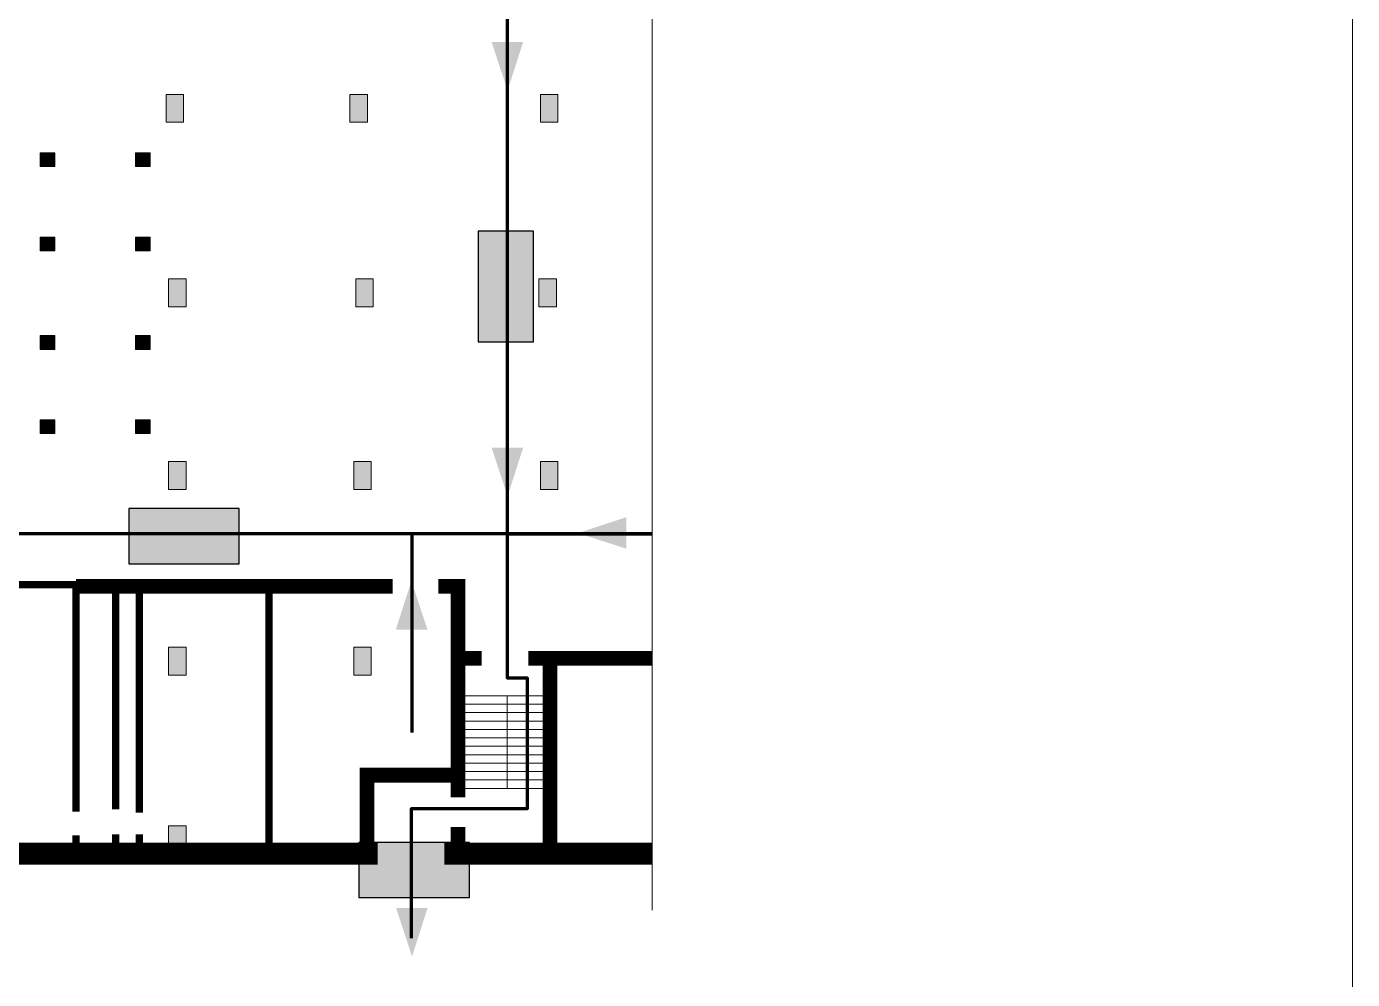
# Model space of a CAD drawing. Header units: millimetres. Extents: x 13810 to 67229, y 12374 to 21950.
# Drawn here: x 37615.9 to 37785, y 14659.5 to 14781 of the extents above; entities that cross this region are included whole.
import ezdxf

# ---------------------------------------------------------------- set-up
doc = ezdxf.new("R2010")
doc.units = ezdxf.units.MM
doc.layers.add('План_Штампы', color=7, linetype='Continuous')

# ---------------------------------------------------------------- blocks, each defined once
blk = doc.blocks.new('A$C7B4425F7')
at = {"true_color": 0xffffff}
blk.add_hatch(color=7, dxfattribs=at).paths.add_polyline_path([(0, 0), (-16, 0), (-16, -8), (0, -8)])
h = blk.add_hatch(color=126)
h.paths.add_polyline_path([(-0.2, -0.2), (-15.8, -0.2), (-15.8, -7.8), (-0.2, -7.8)])
h.paths.add_polyline_path([(-11.76, -2.03), (-11.76, -3.66), (-11.17, -3.66, -0.568275), (-11.17, -6.18), (-12.58, -6.18), (-12.58, -2.03)], flags=16)
h.paths.add_polyline_path([(-13.33, -4.12, -0.495768), (-13.59, -6.18), (-15.03, -6.18), (-15.03, -2.03), (-13.59, -2.03, -0.487973)], flags=16)
h.paths.add_polyline_path([(-10.25, -2.03), (-9.48, -2.03), (-9.48, -6.18), (-10.25, -6.18)], flags=16)
h.paths.add_polyline_path([(-13.84, -3.69), (-14.24, -3.69), (-14.24, -3.03), (-13.9, -3.03, -0.692621)], flags=0)
h.paths.add_polyline_path([(-9.15, -2.03), (-8.4, -2.03), (-8.04, -3.07), (-7.68, -2.03), (-6.93, -2.03), (-7.64, -4.1), (-6.93, -6.18), (-7.68, -6.18), (-8.04, -5.14), (-8.4, -6.18), (-9.15, -6.18), (-8.44, -4.1)], flags=16)
h.paths.add_polyline_path([(-11.76, -4.46), (-11.42, -4.46, -0.692621), (-11.36, -5.12), (-11.76, -5.12)], flags=0)
h.paths.add_polyline_path([(-13.9, -5.2), (-14.24, -5.2), (-14.24, -4.55), (-13.84, -4.55, -0.708038)], flags=0)
edge = h.paths.add_edge_path(flags=16)
edge.add_ellipse((-5.51, -4.08), major_axis=(0, 2.05), ratio=0.586184, start_angle=0, end_angle=360)
edge = h.paths.add_edge_path(flags=0)
edge.add_ellipse((-5.51, -4.08), major_axis=(0, 1.14), ratio=0.454828, start_angle=0, end_angle=360)
h.paths.add_polyline_path([(-4.13, -4.96, 0.377264), (-3.48, -4.52, 0.0555), (-3.16, -2.03), (-1.66, -2.03), (-1.66, -4.96), (-0.96, -4.96), (-0.96, -7.01), (-1.75, -7.01), (-1.75, -6.18), (-3.3, -6.18), (-3.3, -7.02), (-4.13, -7.02)], flags=16)
h.paths.add_polyline_path([(-2.73, -2.91), (-2.28, -2.91), (-2.28, -4.96), (-3.05, -4.96, 0.079136)], flags=0)
at = {"color": 126}
blk.add_lwpolyline([(-16, -8), (0, -8), (0, 0), (-16, 0)], close=True, dxfattribs=at)
blk = doc.blocks.new('A$C32E8229D')
at = {"true_color": 0xffffff}
blk.add_hatch(color=7, dxfattribs=at).paths.add_polyline_path([(0, 0), (0, -8), (16, -8), (16, 0)])
h = blk.add_hatch(color=126)
h.paths.add_polyline_path([(0.2, -0.2), (15.8, -0.2), (15.8, -7.8), (0.2, -7.8)])
h.paths.add_polyline_path([(13.49, -2.05), (12.08, -2.05), (11.37, -2.63, 0.162397), (11.29, -2.84), (11.29, -3.63), (10.35, -3.63), (10.35, -4.05), (11.68, -4.05), (11.68, -3.48), (12.26, -4.28), (11.29, -5.1), (11.29, -6.78), (11.85, -6.78), (11.85, -5.44), (12.8, -4.64), (12.8, -5.94), (14.46, -5.94), (14.46, -5.39), (13.45, -5.39), (13.45, -3.97), (12.46, -2.59), (13.15, -2.59), (13.69, -3.34), (14.18, -3)], flags=16)
h.paths.add_polyline_path([(10.74, -1.82, 1), (11.8, -1.82, 1)], flags=16)
h.paths.add_polyline_path([(9.39, -3.59), (5.99, -3.59), (6.56, -3.03), (5.91, -3.03), (5.1, -3.83), (5.91, -4.64), (6.56, -4.64), (5.99, -4.09), (9.39, -4.09)], flags=16)
h.paths.add_polyline_path([(4.29, -1.08), (1.72, -1.08), (1.72, -6.6), (4.29, -6.6)], flags=16)
at = {"color": 126}
blk.add_lwpolyline([(16, -8), (0, -8), (0, 0), (16, 0)], close=True, dxfattribs=at)

msp = doc.modelspace()

# ---------------------------------------------------------------- hatches: boundary and pattern name
at = {"lineweight": 0}
h = msp.add_hatch(color=256, dxfattribs=at)
h.dxf.hatch_style = 1
h.paths.add_polyline_path([(37635.98, 14772.37), (37633.76, 14772.37), (37633.76, 14768.81), (37635.98, 14768.81)])
h = msp.add_hatch(color=256, dxfattribs=at)
h.dxf.hatch_style = 1
h.paths.add_polyline_path([(37659.42, 14772.37), (37657.19, 14772.37), (37657.19, 14768.81), (37659.42, 14768.81)])
h = msp.add_hatch(color=256, dxfattribs=at)
h.dxf.hatch_style = 1
h.paths.add_polyline_path([(37683.7, 14772.37), (37681.48, 14772.37), (37681.48, 14768.81), (37683.7, 14768.81)])
h = msp.add_hatch(color=256, dxfattribs=at)
h.dxf.hatch_style = 1
h.paths.add_polyline_path([(37619.54, 14763.16), (37619.54, 14764.91), (37617.67, 14764.91), (37617.67, 14763.16)])
h = msp.add_hatch(color=256, dxfattribs=at)
h.dxf.hatch_style = 1
h.paths.add_polyline_path([(37631.69, 14763.16), (37631.69, 14764.91), (37629.82, 14764.91), (37629.82, 14763.16)])
h = msp.add_hatch(color=256, dxfattribs=at)
h.dxf.hatch_style = 1
h.paths.add_polyline_path([(37619.54, 14752.41), (37619.54, 14754.17), (37617.67, 14754.17), (37617.67, 14752.41)])
h = msp.add_hatch(color=256, dxfattribs=at)
h.dxf.hatch_style = 1
h.paths.add_polyline_path([(37631.69, 14752.41), (37631.69, 14754.17), (37629.82, 14754.17), (37629.82, 14752.41)])
h = msp.add_hatch(color=256, dxfattribs=at)
h.dxf.hatch_style = 1
h.paths.add_polyline_path([(37636.28, 14748.84), (37634.05, 14748.84), (37634.05, 14745.28), (37636.28, 14745.28)])
h = msp.add_hatch(color=256, dxfattribs=at)
h.dxf.hatch_style = 1
h.paths.add_polyline_path([(37660.17, 14748.84), (37657.95, 14748.84), (37657.95, 14745.28), (37660.17, 14745.28)])
h = msp.add_hatch(color=256, dxfattribs=at)
h.dxf.hatch_style = 1
h.paths.add_polyline_path([(37683.51, 14748.84), (37681.28, 14748.84), (37681.28, 14745.28), (37683.51, 14745.28)])
h = msp.add_hatch(color=256, dxfattribs=at)
h.dxf.hatch_style = 1
h.paths.add_polyline_path([(37619.54, 14739.84), (37619.54, 14741.59), (37617.67, 14741.59), (37617.67, 14739.84)])
h = msp.add_hatch(color=256, dxfattribs=at)
h.dxf.hatch_style = 1
h.paths.add_polyline_path([(37631.69, 14739.84), (37631.69, 14741.59), (37629.82, 14741.59), (37629.82, 14739.84)])
h = msp.add_hatch(color=256, dxfattribs=at)
h.dxf.hatch_style = 1
h.paths.add_polyline_path([(37619.54, 14729.09), (37619.54, 14730.84), (37617.67, 14730.84), (37617.67, 14729.09)])
h = msp.add_hatch(color=256, dxfattribs=at)
h.dxf.hatch_style = 1
h.paths.add_polyline_path([(37631.69, 14729.09), (37631.69, 14730.84), (37629.82, 14730.84), (37629.82, 14729.09)])
h = msp.add_hatch(color=256, dxfattribs=at)
h.dxf.hatch_style = 1
h.paths.add_polyline_path([(37636.28, 14725.55), (37634.05, 14725.55), (37634.05, 14721.98), (37636.28, 14721.98)])
h = msp.add_hatch(color=256, dxfattribs=at)
h.dxf.hatch_style = 1
h.paths.add_polyline_path([(37659.89, 14725.55), (37657.67, 14725.55), (37657.67, 14721.98), (37659.89, 14721.98)])
h = msp.add_hatch(color=256, dxfattribs=at)
h.dxf.hatch_style = 1
h.paths.add_polyline_path([(37683.7, 14725.55), (37681.48, 14725.55), (37681.48, 14721.98), (37683.7, 14721.98)])
h = msp.add_hatch(color=256, dxfattribs=at)
h.dxf.hatch_style = 1
h.paths.add_polyline_path([(37636.28, 14701.84), (37634.05, 14701.84), (37634.05, 14698.27), (37636.28, 14698.27)])
h = msp.add_hatch(color=256, dxfattribs=at)
h.dxf.hatch_style = 1
h.paths.add_polyline_path([(37659.89, 14701.84), (37657.67, 14701.84), (37657.67, 14698.27), (37659.89, 14698.27)])
h = msp.add_hatch(color=256, dxfattribs=at)
h.dxf.hatch_style = 1
h.paths.add_polyline_path([(37636.28, 14679.06), (37634.05, 14679.06), (37634.05, 14675.5), (37636.28, 14675.5)])

# ---------------------------------------------------------------- linework, layer by layer
at = {"color": 126, "lineweight": 0, "true_color": 0x008754}
msp.add_lwpolyline([(37185.05, 14942.64), (37785.05, 14942.64), (37785.05, 14547.64), (37185.05, 14547.64)], close=True, dxfattribs=at)
msp.add_lwpolyline([(37185.05, 14942.64), (37785.05, 14942.64), (37785.05, 14547.64), (37185.05, 14547.64)], close=True, dxfattribs=at)
msp.add_lwpolyline([(37185.05, 14942.64), (37785.05, 14942.64), (37785.05, 14547.64), (37185.05, 14547.64)], close=True, dxfattribs=at)
msp.add_lwpolyline([(37185.05, 14942.64), (37785.05, 14942.64), (37785.05, 14547.64), (37185.05, 14547.64)], close=True, dxfattribs=at)
at = {"lineweight": 0}
for points in [[(37695.72, 14668.31), (37695.72, 14877.17)], [(37635.98, 14768.81), (37633.76, 14768.81), (37633.76, 14772.37), (37635.98, 14772.37), (37635.98, 14768.81)], [(37659.42, 14768.81), (37657.19, 14768.81), (37657.19, 14772.37), (37659.42, 14772.37), (37659.42, 14768.81)], [(37683.7, 14768.81), (37681.48, 14768.81), (37681.48, 14772.37), (37683.7, 14772.37), (37683.7, 14768.81)], [(37617.67, 14763.16), (37619.54, 14763.16), (37619.54, 14764.91), (37617.67, 14764.91), (37617.67, 14763.16)], [(37629.82, 14763.16), (37631.69, 14763.16), (37631.69, 14764.91), (37629.82, 14764.91), (37629.82, 14763.16)], [(37617.67, 14752.41), (37619.54, 14752.41), (37619.54, 14754.17), (37617.67, 14754.17), (37617.67, 14752.41)], [(37629.82, 14752.41), (37631.69, 14752.41), (37631.69, 14754.17), (37629.82, 14754.17), (37629.82, 14752.41)], [(37636.28, 14745.28), (37634.05, 14745.28), (37634.05, 14748.84), (37636.28, 14748.84), (37636.28, 14745.28)], [(37660.17, 14745.28), (37657.95, 14745.28), (37657.95, 14748.84), (37660.17, 14748.84), (37660.17, 14745.28)], [(37683.51, 14745.28), (37681.28, 14745.28), (37681.28, 14748.84), (37683.51, 14748.84), (37683.51, 14745.28)], [(37617.67, 14739.84), (37619.54, 14739.84), (37619.54, 14741.59), (37617.67, 14741.59), (37617.67, 14739.84)], [(37629.82, 14739.84), (37631.69, 14739.84), (37631.69, 14741.59), (37629.82, 14741.59), (37629.82, 14739.84)], [(37617.67, 14729.09), (37619.54, 14729.09), (37619.54, 14730.84), (37617.67, 14730.84), (37617.67, 14729.09)], [(37629.82, 14729.09), (37631.69, 14729.09), (37631.69, 14730.84), (37629.82, 14730.84), (37629.82, 14729.09)], [(37636.28, 14721.98), (37634.05, 14721.98), (37634.05, 14725.55), (37636.28, 14725.55), (37636.28, 14721.98)], [(37659.89, 14721.98), (37657.67, 14721.98), (37657.67, 14725.55), (37659.89, 14725.55), (37659.89, 14721.98)], [(37683.7, 14721.98), (37681.48, 14721.98), (37681.48, 14725.55), (37683.7, 14725.55), (37683.7, 14721.98)], [(37636.28, 14698.27), (37634.05, 14698.27), (37634.05, 14701.84), (37636.28, 14701.84), (37636.28, 14698.27)], [(37659.89, 14698.27), (37657.67, 14698.27), (37657.67, 14701.84), (37659.89, 14701.84), (37659.89, 14698.27)], [(37670.98, 14695.65), (37683.04, 14695.65)], [(37677.22, 14683.84), (37677.22, 14695.65)], [(37670.98, 14694.58), (37683.04, 14694.58)], [(37670.98, 14694.58), (37683.04, 14694.58)], [(37670.98, 14693.5), (37683.04, 14693.5)], [(37670.98, 14693.5), (37683.04, 14693.5)], [(37670.98, 14692.43), (37683.04, 14692.43)], [(37670.98, 14692.43), (37683.04, 14692.43)], [(37670.98, 14691.36), (37683.04, 14691.36)], [(37670.98, 14691.36), (37683.04, 14691.36)], [(37670.98, 14690.28), (37683.04, 14690.28)], [(37670.98, 14690.28), (37683.04, 14690.28)], [(37670.98, 14689.21), (37683.04, 14689.21)], [(37670.98, 14689.21), (37683.04, 14689.21)], [(37670.98, 14688.13), (37683.04, 14688.13)], [(37670.98, 14688.13), (37683.04, 14688.13)], [(37670.98, 14687.06), (37683.04, 14687.06)], [(37670.98, 14687.06), (37683.04, 14687.06)], [(37670.98, 14685.99), (37683.04, 14685.99)], [(37670.98, 14685.99), (37683.04, 14685.99)], [(37670.98, 14684.91), (37683.04, 14684.91)], [(37670.98, 14684.91), (37683.04, 14684.91)], [(37670.98, 14683.84), (37683.04, 14683.84)], [(37636.28, 14675.5), (37634.05, 14675.5), (37634.05, 14679.06), (37636.28, 14679.06), (37636.28, 14675.5)]]:
    msp.add_lwpolyline(points, dxfattribs=at)
at = {"color": 126, "lineweight": 100, "true_color": 0x008754}
for points in [[(37665.05, 14664.73), (37665.05, 14681.28), (37679.83, 14681.28), (37679.83, 14697.9), (37677.26, 14697.9), (37677.26, 14786.86), (37644.93, 14786.86)], [(37677.26, 14716.29), (37604.5, 14716.29)], [(37665.08, 14716.29), (37665.08, 14690.96)]]:
    msp.add_lwpolyline(points, dxfattribs=at)
msp.add_lwpolyline([(37695.72, 14716.29), (37677.26, 14716.29)], close=True, dxfattribs=at)
at = {"lineweight": 0}
for points, const_width in [([(37607.15, 14709.83), (37622.24, 14709.83), (37622.24, 14680.86)], 0.941), ([(37622.24, 14709.61), (37662.62, 14709.61)], 1.88), ([(37627.32, 14681.18), (37627.32, 14709.61)], 0.941), ([(37630.31, 14709.61), (37630.31, 14680.75)], 0.941), ([(37646.86, 14709.61), (37646.86, 14675.5)], 0.941), ([(37668.44, 14709.61), (37670.98, 14709.61), (37670.98, 14682.71)], 1.88), ([(37673.97, 14700.43), (37670.98, 14700.43)], 1.88), ([(37679.94, 14700.43), (37695.72, 14700.43)], 1.88), ([(37682.71, 14700.43), (37682.71, 14675.5)], 1.88), ([(37659.35, 14675.5), (37659.35, 14685.53), (37670.98, 14685.53)], 1.88), ([(37670.98, 14678.92), (37670.98, 14675.5)], 1.88), ([(37487.02, 14675.5), (37660.72, 14675.5)], 2.82), ([(37622.24, 14677.84), (37622.24, 14675.5)], 0.941), ([(37627.32, 14675.5), (37627.32, 14677.99)], 0.941), ([(37630.31, 14677.99), (37630.31, 14675.5)], 0.941), ([(37669.24, 14675.5), (37695.72, 14675.5)], 2.82)]:
    msp.add_lwpolyline(points, dxfattribs=dict(at, const_width=const_width))
at = {"layer": 'План_Штампы', "color": 126, "true_color": 0x008754}
for points in [[(37675.25, 14779.06), (37679.28, 14779.06), (37677.29, 14772.87)], [(37675.25, 14727.31), (37679.28, 14727.31), (37677.29, 14721.13)], [(37692.45, 14718.44), (37692.45, 14714.41), (37686.26, 14716.4)], [(37667.07, 14704.1), (37663.04, 14704.1), (37665.03, 14710.28)], [(37663.07, 14668.6), (37667.09, 14668.59), (37665.11, 14662.41)]]:
    msp.add_solid(points, dxfattribs=at)

# ---------------------------------------------------------------- block references
at = {"layer": 'План_Штампы', "color": 126, "true_color": 0x008754, "xscale": -0.8800000000000001, "yscale": 0.8800000000000001, "zscale": 0.8800000000000001, "rotation": 270}
msp.add_blockref('A$C32E8229D', (37680.58, 14740.82), dxfattribs=at)
at = {"layer": 'План_Штампы', "color": 126, "true_color": 0x008754, "xscale": -0.8800000000000001, "yscale": 0.8800000000000001, "zscale": 0.8800000000000001}
msp.add_blockref('A$C32E8229D', (37643.06, 14719.54), dxfattribs=at)
at = {"layer": 'План_Штампы', "xscale": 0.8800000000000001, "yscale": 0.8800000000000001, "zscale": 0.8800000000000001}
msp.add_blockref('A$C7B4425F7', (37672.42, 14676.95), dxfattribs=at)

doc.saveas('drawing.dxf')
